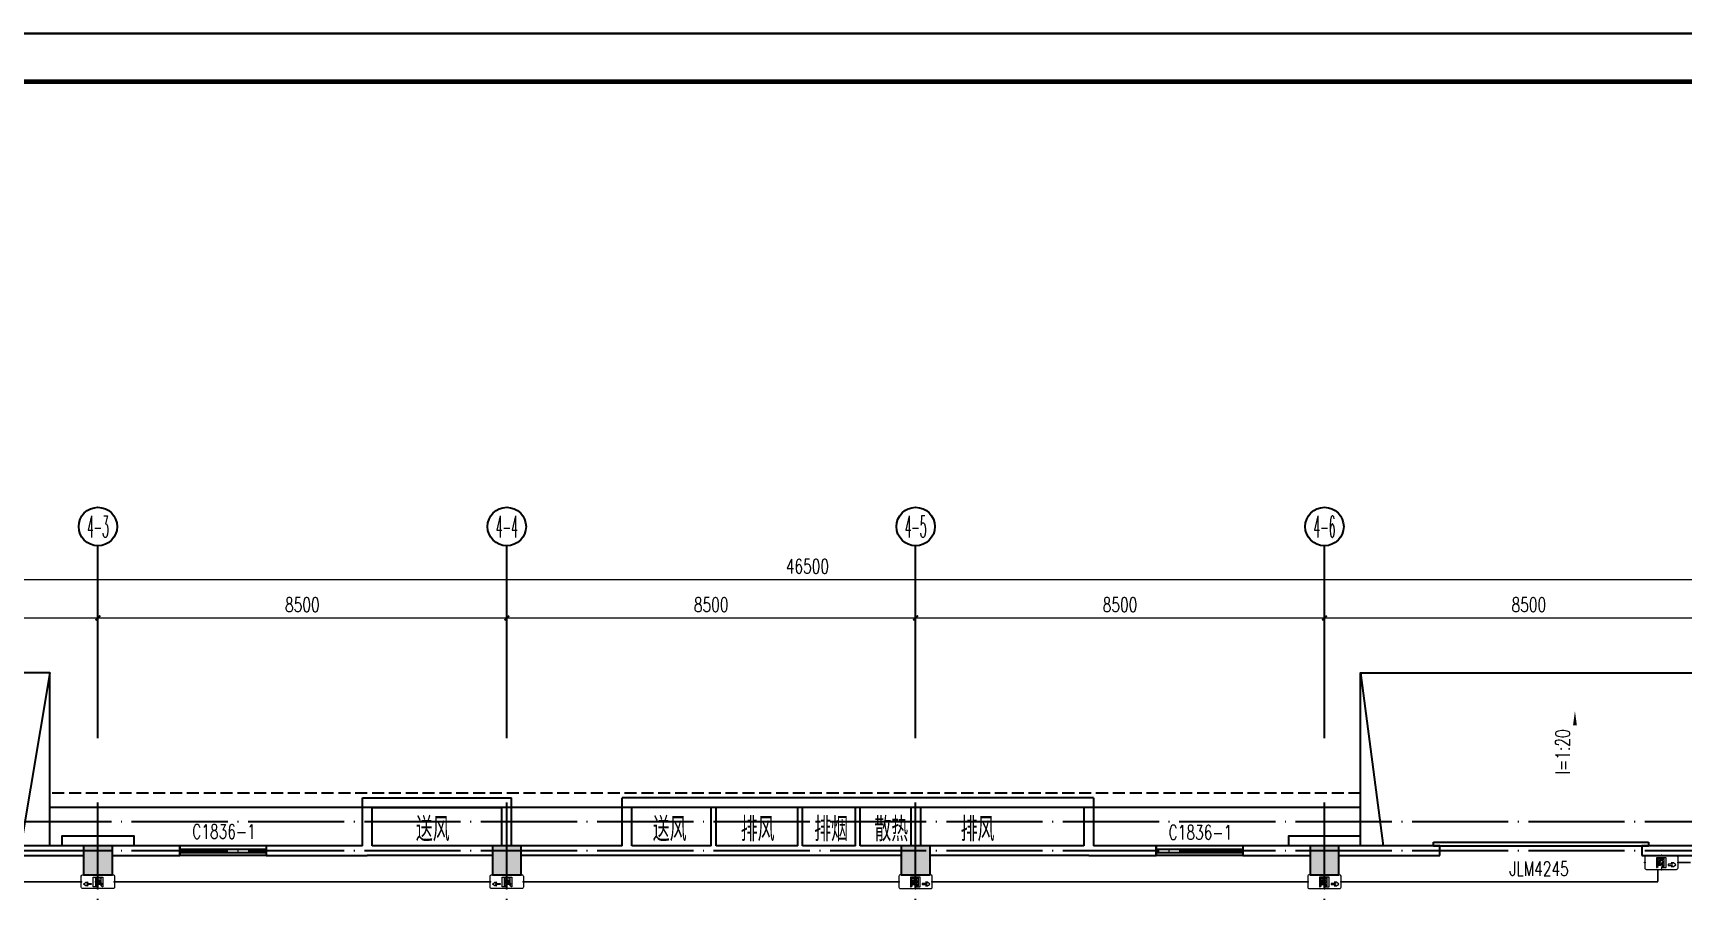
# Model space of a CAD drawing. Extents: x -124594 to 516503, y -3148 to 203159.
# Drawn here: x 26208 to 60512, y 117809 to 135789 of the extents above; entities that cross this region are included whole.
import ezdxf
from ezdxf.enums import TextEntityAlignment as Align

# ---------------------------------------------------------------- set-up
doc = ezdxf.new("R2010")
doc.units = 0
doc.header["$LTSCALE"] = 1000
doc.header["$MEASUREMENT"] = 0
doc.linetypes.add('DASH', pattern=[0.35, 0.25, -0.1])
doc.linetypes.add('DOTE', pattern=[2.42, 2, -0.2, 0.02, -0.2])
for name, color, linetype in [('AXIS', 3, 'Continuous'), ('AXIS_TEXT', 7, 'Continuous'), ('COLUMN', 9, 'Continuous'), ('DIM_SYMB', 3, 'Continuous'), ('EQUIP-消防', 3, 'Continuous'), ('J-AXIS-轴线', 1, 'DOTE'), ('J-DOOR-窗', 8, 'Continuous'), ('J-DOOR-门', 8, 'Continuous'), ('J-DRAN-地面及散水', 45, 'Continuous'), ('J-STAIR-楼梯', 142, 'Continuous'), ('J-WALL-墙体', 2, 'Continuous'), ('PUB_HATCH', 8, 'Continuous'), ('PUB_TEXT', 7, 'Continuous'), ('PUB_TITLE', 4, 'Continuous'), ('WINDOW_TEXT', 7, 'Continuous'), ('WIRE-应急', 1, 'DASH'), ('打印框线', 7, 'Continuous'), ('标准打印框线2025-06-19-05-44', 7, 'Continuous'), ('装饰柱', 7, 'Continuous')]:
    doc.layers.add(name, color=color, linetype=linetype)
doc.layers.add('建筑底图', color=8, linetype='Continuous', lineweight=5)
doc.styles.add('_TCH_AXIS', font='COMPLEX', dxfattribs={"bigfont": 'GBCBIG'})
doc.styles.add('_TCH_DIM', font='SIMPLEX', dxfattribs={"bigfont": 'GBCBIG'})
doc.styles.add('_TCH_DIM_T3', font='SIMPLEX', dxfattribs={"width": 0.705882, "bigfont": 'GBCBIG'})
doc.styles.add('_TCH_WINDOW', font='SIMPLEX', dxfattribs={"height": 3.5, "bigfont": 'GBCBIG'})
doc.styles.add('_TEL_DIM', font='SIMPLEX', dxfattribs={"width": 0.8, "height": 3.5, "bigfont": 'HZTXT'})
doc.styles.add('COMPLEX', font='COMPLEX')
doc.styles.add('HZ', font='simplex.shx', dxfattribs={"width": 0.7, "bigfont": 'hztxt.shx'})
doc.dimstyles.new('_TCH_ARCH&&100', dxfattribs={"dimtxt": 297.5, "dimasz": 100, "dimexe": 250, "dimexo": 300, "dimgap": 126.25, "dimtad": 1, "dimdec": 0, "dimzin": 0, "dimdsep": 46, "dimtxsty": '_TCH_DIM_T3', "dimblk": 'ARCHTICK', "dimcen": 0.09, "dimclrt": 7, "dimazin": 2, "dimtfac": 1, "dimtdec": 0, "dimtix": 1, "dimtmove": 2, "dimatfit": 3, "dimfxl": 1, "dimtolj": 1, "dimtzin": 0, "dimarcsym": 0})

# ---------------------------------------------------------------- blocks, each defined once
blk = doc.blocks.new('_AXISO')
blk.add_circle((0, 0), 0.5)
at = {"layer": 'AXIS_TEXT', "style": 'COMPLEX', "width": 1.041667}
blk.add_attdef('A', text='', height=0.56, dxfattribs=at).set_placement((-0.25, -0.28), (0.25, -0.28), align=Align.FIT)
blk = doc.blocks.new('_ArchTick')
at = {"color": 0, "linetype": 'ByBlock', "const_width": 0.4}
blk.add_lwpolyline([(-0.5, -0.5), (0.5, 0.5)], dxfattribs=at)
blk = doc.blocks.new('*D129')
at = {"layer": 'AXIS', "color": 0, "lineweight": -2, "transparency": 16777216}
for p, q in [((19058, 121430), (19058, 124680)), ((65558, 121430), (65558, 124680)), ((19058, 124430), (65558, 124430))]:
    blk.add_line(p, q, dxfattribs=at)
at = {"layer": 'Defpoints', "color": 0, "transparency": 16777216}
for p in [(65558, 124430), (19058, 121130), (65558, 121130)]:
    blk.add_point(p, dxfattribs=at)
at = {"layer": 'AXIS', "color": 0, "lineweight": -2, "transparency": 16777216, "xscale": 100, "yscale": 100, "zscale": 100, "rotation": 180}
blk.add_blockref('_ArchTick', (19058, 124430), dxfattribs=at)
at = {"layer": 'AXIS', "color": 0, "lineweight": -2, "transparency": 16777216, "xscale": 100, "yscale": 100, "zscale": 100}
blk.add_blockref('_ArchTick', (65558, 124430), dxfattribs=at)
at = {"layer": 'AXIS', "color": 7, "transparency": 16777216, "insert": (42308, 124705), "char_height": 297.5, "attachment_point": 5, "style": '_TCH_DIM_T3'}
blk.add_mtext('\\A1;46500', dxfattribs=at)
blk = doc.blocks.new('*D131')
at = {"layer": 'AXIS', "color": 0, "lineweight": -2, "transparency": 16777216}
for p, q in [((53058, 121430), (53058, 123880)), ((61558, 121430), (61558, 123880)), ((53058, 123630), (61558, 123630))]:
    blk.add_line(p, q, dxfattribs=at)
at = {"layer": 'Defpoints', "color": 0, "transparency": 16777216}
for p in [(61558, 123630), (53058, 121130), (61558, 121130)]:
    blk.add_point(p, dxfattribs=at)
at = {"layer": 'AXIS', "color": 0, "lineweight": -2, "transparency": 16777216, "xscale": 100, "yscale": 100, "zscale": 100, "rotation": 180}
blk.add_blockref('_ArchTick', (53058, 123630), dxfattribs=at)
at = {"layer": 'AXIS', "color": 0, "lineweight": -2, "transparency": 16777216, "xscale": 100, "yscale": 100, "zscale": 100}
blk.add_blockref('_ArchTick', (61558, 123630), dxfattribs=at)
at = {"layer": 'AXIS', "color": 7, "transparency": 16777216, "insert": (57308, 123905), "char_height": 297.5, "attachment_point": 5, "style": '_TCH_DIM_T3'}
blk.add_mtext('\\A1;8500', dxfattribs=at)
blk = doc.blocks.new('*D132')
at = {"layer": 'AXIS', "color": 0, "lineweight": -2, "transparency": 16777216}
for p, q in [((44558, 121430), (44558, 123880)), ((53058, 121430), (53058, 123880)), ((44558, 123630), (53058, 123630))]:
    blk.add_line(p, q, dxfattribs=at)
at = {"layer": 'Defpoints', "color": 0, "transparency": 16777216}
for p in [(53058, 123630), (44558, 121130), (53058, 121130)]:
    blk.add_point(p, dxfattribs=at)
at = {"layer": 'AXIS', "color": 0, "lineweight": -2, "transparency": 16777216, "xscale": 100, "yscale": 100, "zscale": 100, "rotation": 180}
blk.add_blockref('_ArchTick', (44558, 123630), dxfattribs=at)
at = {"layer": 'AXIS', "color": 0, "lineweight": -2, "transparency": 16777216, "xscale": 100, "yscale": 100, "zscale": 100}
blk.add_blockref('_ArchTick', (53058, 123630), dxfattribs=at)
at = {"layer": 'AXIS', "color": 7, "transparency": 16777216, "insert": (48808, 123905), "char_height": 297.5, "attachment_point": 5, "style": '_TCH_DIM_T3'}
blk.add_mtext('\\A1;8500', dxfattribs=at)
blk = doc.blocks.new('*D133')
at = {"layer": 'AXIS', "color": 0, "lineweight": -2, "transparency": 16777216}
for p, q in [((36058, 121430), (36058, 123880)), ((44558, 121430), (44558, 123880)), ((36058, 123630), (44558, 123630))]:
    blk.add_line(p, q, dxfattribs=at)
at = {"layer": 'Defpoints', "color": 0, "transparency": 16777216}
for p in [(44558, 123630), (36058, 121130), (44558, 121130)]:
    blk.add_point(p, dxfattribs=at)
at = {"layer": 'AXIS', "color": 0, "lineweight": -2, "transparency": 16777216, "xscale": 100, "yscale": 100, "zscale": 100, "rotation": 180}
blk.add_blockref('_ArchTick', (36058, 123630), dxfattribs=at)
at = {"layer": 'AXIS', "color": 0, "lineweight": -2, "transparency": 16777216, "xscale": 100, "yscale": 100, "zscale": 100}
blk.add_blockref('_ArchTick', (44558, 123630), dxfattribs=at)
at = {"layer": 'AXIS', "color": 7, "transparency": 16777216, "insert": (40308, 123905), "char_height": 297.5, "attachment_point": 5, "style": '_TCH_DIM_T3'}
blk.add_mtext('\\A1;8500', dxfattribs=at)
blk = doc.blocks.new('*D134')
at = {"layer": 'AXIS', "color": 0, "lineweight": -2, "transparency": 16777216}
for p, q in [((27558, 121430), (27558, 123880)), ((36058, 121430), (36058, 123880)), ((27558, 123630), (36058, 123630))]:
    blk.add_line(p, q, dxfattribs=at)
at = {"layer": 'Defpoints', "color": 0, "transparency": 16777216}
for p in [(36058, 123630), (27558, 121130), (36058, 121130)]:
    blk.add_point(p, dxfattribs=at)
at = {"layer": 'AXIS', "color": 0, "lineweight": -2, "transparency": 16777216, "xscale": 100, "yscale": 100, "zscale": 100, "rotation": 180}
blk.add_blockref('_ArchTick', (27558, 123630), dxfattribs=at)
at = {"layer": 'AXIS', "color": 0, "lineweight": -2, "transparency": 16777216, "xscale": 100, "yscale": 100, "zscale": 100}
blk.add_blockref('_ArchTick', (36058, 123630), dxfattribs=at)
at = {"layer": 'AXIS', "color": 7, "transparency": 16777216, "insert": (31808, 123905), "char_height": 297.5, "attachment_point": 5, "style": '_TCH_DIM_T3'}
blk.add_mtext('\\A1;8500', dxfattribs=at)
blk = doc.blocks.new('*D135')
at = {"layer": 'AXIS', "color": 0, "lineweight": -2, "transparency": 16777216}
for p, q in [((23058, 121430), (23058, 123880)), ((27558, 121430), (27558, 123880)), ((23058, 123630), (27558, 123630))]:
    blk.add_line(p, q, dxfattribs=at)
at = {"layer": 'Defpoints', "color": 0, "transparency": 16777216}
for p in [(27558, 123630), (23058, 121130), (27558, 121130)]:
    blk.add_point(p, dxfattribs=at)
at = {"layer": 'AXIS', "color": 0, "lineweight": -2, "transparency": 16777216, "xscale": 100, "yscale": 100, "zscale": 100, "rotation": 180}
blk.add_blockref('_ArchTick', (23058, 123630), dxfattribs=at)
at = {"layer": 'AXIS', "color": 0, "lineweight": -2, "transparency": 16777216, "xscale": 100, "yscale": 100, "zscale": 100}
blk.add_blockref('_ArchTick', (27558, 123630), dxfattribs=at)
at = {"layer": 'AXIS', "color": 7, "transparency": 16777216, "insert": (25308, 123905), "char_height": 297.5, "attachment_point": 5, "style": '_TCH_DIM_T3'}
blk.add_mtext('\\A1;4500', dxfattribs=at)
blk = doc.blocks.new('_FZH')
blk.add_lwpolyline([(-0.5, -0.5), (0.5, -0.5), (0.5, 0.5), (-0.5, 0.5)], close=True)
at = {"layer": 'PUB_HATCH'}
blk.add_solid([(-0.5, -0.5), (0.5, -0.5), (-0.5, 0.5), (0.5, 0.5)], dxfattribs=at)
blk = doc.blocks.new('$DorLib2D$00000126')
at = {"color": 0, "linetype": 'Continuous'}
for p, q in [((-0.532, 0.5), (-0.532, 0.9)), ((0.532, 0.9), (0.532, 0.5))]:
    blk.add_line(p, q, dxfattribs=at)
at = {"color": 0, "linetype": 'DASH'}
for p, q in [((-0.532, 0.9), (0.532, 0.9)), ((-0.532, 0.5), (0.532, 0.5))]:
    blk.add_line(p, q, dxfattribs=at)
blk = doc.blocks.new('$TCHSYS$WIN2D')
for p, q in [((-0.5, 0.5), (0.5, 0.5)), ((-0.5, 0.5), (-0.5, -0.5)), ((0.5, 0.5), (0.5, -0.5)), ((0.5, 0.167), (-0.5, 0.167)), ((0.5, -0.167), (-0.5, -0.167)), ((-0.5, -0.5), (0.5, -0.5))]:
    blk.add_line(p, q)
blk = doc.blocks.new('$equip_U$00000090(cyquan-PC)')
at = {"lineweight": 0}
blk.add_lwpolyline([(-0.658, 0), (0.658, 0, 0.414214), (0.72, 0.062), (0.72, 0.538, 0.414213), (0.658, 0.6), (-0.658, 0.6, 0.414214), (-0.72, 0.538, 0), (-0.72, 0.062, 0.414245), (-0.658, 0, 18481.445439)], format="xyb", dxfattribs=at)
for points in [[(-0.22, 0.08), (-0.204, 0.08), (-0.145, 0.122), (-0.145, 0.172), (-0.153, 0.172, -1), (-0.153, 0.231), (-0.145, 0.231), (-0.145, 0.499, 0.414214), (-0.147, 0.501), (-0.22, 0.501)], [(0.104, 0.325, 0.414214), (0.102, 0.327), (0.075, 0.327), (0.034, 0.375, 0.221695), (0.018, 0.383), (-0.073, 0.383, 0.235469), (-0.08, 0.379), (-0.132, 0.31, 1), (-0.098, 0.286), (-0.057, 0.341), (-0.046, 0.341, -0.542956), (-0.042, 0.335), (-0.07, 0.271, 0.096289), (-0.073, 0.258), (-0.074, 0.223), (-0.153, 0.223, 1), (-0.153, 0.181), (-0.05, 0.181, 0.404026), (-0.029, 0.201), (-0.027, 0.258, -0.774283), (-0.023, 0.259), (0.039, 0.138, 1), (0.08, 0.159), (0.019, 0.279), (0.031, 0.308, -0.554309), (0.038, 0.309), (0.057, 0.287, 0.221695), (0.062, 0.285), (0.102, 0.285, 0.414214), (0.104, 0.287)], [(0.102, 0.459, 0.414214), (0.104, 0.461), (0.104, 0.499, 0.414214), (0.102, 0.501), (-0.138, 0.501, 0.414214), (-0.14, 0.499), (-0.14, 0.461, 0.414214), (-0.138, 0.459)], [(-0.01, 0.08), (0.055, 0.08, 0.912194), (0.025, 0.109)], [(0.108, 0.499), (0.108, 0.122), (0.066, 0.08), (0.201, 0.08), (0.201, 0.501), (0.11, 0.501, 0.414214)], [(0.519, 0.119), (0.618, 0.201), (0.519, 0.284), (0.423, 0.284), (0.484, 0.233, -0.700208), (0.483, 0.229), (0.287, 0.229), (0.287, 0.174), (0.483, 0.174, -0.700208), (0.484, 0.17), (0.423, 0.119)]]:
    blk.add_lwpolyline(points, format="xyb", close=True, dxfattribs=at)
blk.add_circle((0.024, 0.421), 0.0295, dxfattribs=at)
for p in [(-0.72, 0.3), (0, 0.6), (0, 0), (0.72, 0.3)]:
    blk.add_point(p)
at = {"color": 7, "style": '_TEL_DIM', "flags": 1}
for tag in ['A', 'REMARK']:
    blk.add_attdef(tag, text='', height=0.00002, dxfattribs=at).set_placement((0, 0), align=Align.MIDDLE_CENTER)
blk = doc.blocks.new('$equip_U$00000079(OW7S4Z35Z8O8O2W)')
at = {"xscale": -1.59999999999984, "yscale": 1.59999999999984, "zscale": 1.59999999999984}
blk.add_blockref('$equip_U$00000090(cyquan-PC)', (0, 0), dxfattribs=at)
at = {"color": 7, "style": '_TEL_DIM', "flags": 1}
blk.add_attdef('A', text='', height=0.0000333, dxfattribs=at).set_placement((0, 0), align=Align.MIDDLE_CENTER)
blk = doc.blocks.new('DFDFFSDVG')
at = {"color": 8, "linetype": 'DASH'}
blk.add_lwpolyline([(48058.3, 118890.8), (48058.3, 119690.8), (44658.3, 119690.8), (44658.3, 118890.8)], close=True, dxfattribs=at)
at = {"layer": 'AXIS', "color": 8}
for p, q in [((27558.3, 121129.9), (27558.3, 125129.9)), ((36058.3, 121129.9), (36058.3, 125129.9)), ((44558.3, 121129.9), (44558.3, 125129.9)), ((53058.3, 121129.9), (53058.3, 125129.9))]:
    blk.add_line(p, q, dxfattribs=at)
at = {"layer": 'DIM_SYMB', "color": 8}
blk.add_lwpolyline([(58265.5, 120050.2, 0, 0, 0), (58265.5, 121697.6, 0, 80, 0), (58265.5, 121397.6, 0, 0, 0)], format="xyseb", dxfattribs=at)
at = {"layer": 'J-AXIS-轴线', "color": 8}
for p, q in [((27558.3, 93790.8), (27558.3, 119790.8)), ((36058.3, 93790.8), (36058.3, 119790.8)), ((44558.3, 93790.8), (44558.3, 119790.8)), ((53058.3, 93790.8), (53058.3, 119790.8)), ((66558.3, 119390.8), (18058.3, 119390.8)), ((66558.3, 118790.8), (18058.3, 118790.8))]:
    blk.add_line(p, q, dxfattribs=at)
at = {"layer": 'J-DRAN-地面及散水', "color": 8, "linetype": 'DASH'}
blk.add_lwpolyline([(53808.3, 119990.8), (26558.3, 119990.8)], dxfattribs=at)
at = {"layer": 'J-DRAN-地面及散水', "color": 8}
blk.add_lwpolyline([(53808.3, 119690.8), (26558.3, 119690.8)], dxfattribs=at)
at = {"layer": 'J-STAIR-楼梯', "color": 8}
for points in [[(26558.3, 118890.8), (26558.3, 122490.8), (19058.3, 122490.8), (18958.3, 122490.8), (18958.3, 119490.8)], [(26558.3, 122490.8), (25958.3, 118890.8)], [(53808.3, 118890.8), (53808.3, 122490.8), (65558.3, 122490.8), (65658.3, 122490.8), (65658.3, 119490.8)], [(53808.3, 122490.8), (54278.3, 118890.8)]]:
    blk.add_lwpolyline(points, dxfattribs=at)
at = {"layer": 'J-WALL-墙体', "color": 8}
for p, q in [((33058.3, 119890.8), (36158.3, 119890.8)), ((33058.3, 118890.8), (33058.3, 119890.8)), ((36158.3, 118890.8), (36158.3, 119890.8)), ((40358.3, 119890.8), (38458.3, 119890.8)), ((38458.3, 118890.8), (38458.3, 119890.8)), ((42158.3, 119890.8), (40358.3, 119890.8)), ((43358.3, 119890.8), (42158.3, 119890.8)), ((44558.3, 119890.8), (43358.3, 119890.8)), ((48258.3, 119890.8), (44558.3, 119890.8)), ((48258.3, 119890.8), (48258.3, 118890.8)), ((33258.3, 119690.8), (35958.3, 119690.8)), ((33258.3, 118890.8), (33258.3, 119690.8)), ((35958.3, 118890.8), (35958.3, 119690.8)), ((40308.3, 119690.8), (38658.3, 119690.8)), ((38658.3, 118890.8), (38658.3, 119690.8)), ((40308.3, 118890.8), (40308.3, 119690.8)), ((40408.3, 118890.8), (40408.3, 119690.8)), ((42108.3, 119690.8), (40408.3, 119690.8)), ((42108.3, 118890.8), (42108.3, 119690.8)), ((42208.3, 118890.8), (42208.3, 119690.8)), ((43308.3, 119690.8), (42208.3, 119690.8)), ((43308.3, 118890.8), (43308.3, 119690.8)), ((43408.3, 118890.8), (43408.3, 119690.8)), ((44458.3, 119690.8), (43408.3, 119690.8)), ((44458.3, 119690.8), (44458.3, 118890.8)), ((44658.3, 119690.8), (44658.3, 118890.8)), ((48058.3, 119690.8), (44658.3, 119690.8)), ((48058.3, 119690.8), (48058.3, 118890.8)), ((27258.3, 118890.8), (25708.3, 118890.8)), ((29258.3, 118890.8), (27858.3, 118890.8)), ((29258.3, 118690.8), (29258.3, 118890.8)), ((33058.3, 118890.8), (31058.3, 118890.8)), ((31058.3, 118890.8), (31058.3, 118690.8)), ((35758.3, 118890.8), (33258.3, 118890.8)), ((38458.3, 118890.8), (36358.3, 118890.8)), ((40308.3, 118890.8), (38658.3, 118890.8)), ((42108.3, 118890.8), (40408.3, 118890.8)), ((43308.3, 118890.8), (42208.3, 118890.8)), ((44258.3, 118890.8), (43408.3, 118890.8)), ((48058.3, 118890.8), (44858.3, 118890.8)), ((49558.3, 118890.8), (48258.3, 118890.8)), ((49558.3, 118690.8), (49558.3, 118890.8)), ((52758.3, 118890.8), (51358.3, 118890.8)), ((51358.3, 118890.8), (51358.3, 118690.8)), ((55458.3, 118890.8), (53358.3, 118890.8)), ((55458.3, 118690.8), (55458.3, 118890.8)), ((61258.3, 118890.8), (59658.3, 118890.8)), ((59658.3, 118890.8), (59658.3, 118690.8)), ((25708.3, 118690.8), (27258.3, 118690.8)), ((27858.3, 118690.8), (29258.3, 118690.8)), ((31058.3, 118690.8), (33158.3, 118690.8)), ((35758.3, 118690.8), (33158.3, 118690.8)), ((38558.3, 118690.8), (36358.3, 118690.8)), ((40358.3, 118690.8), (38558.3, 118690.8)), ((42158.3, 118690.8), (40358.3, 118690.8)), ((43358.3, 118690.8), (42158.3, 118690.8)), ((44258.3, 118690.8), (43358.3, 118690.8)), ((48158.3, 118690.8), (44858.3, 118690.8)), ((48158.3, 118690.8), (49558.3, 118690.8)), ((51358.3, 118690.8), (52758.3, 118690.8)), ((53358.3, 118690.8), (55458.3, 118690.8)), ((59658.3, 118690.8), (61258.3, 118690.8))]:
    blk.add_line(p, q, dxfattribs=at)
at = {"layer": '装饰柱', "color": 8}
for points in [[(28308.3, 118890.8), (28308.3, 119090.8), (26808.3, 119090.8), (26808.3, 118890.8)], [(53808.3, 118890.8), (53808.3, 119090.8), (52308.3, 119090.8), (52308.3, 118890.8)]]:
    blk.add_lwpolyline(points, dxfattribs=at)
at = {"layer": 'AXIS', "color": 8}
ref = blk.add_blockref('_AXISO', (27558.3, 125529.9), dxfattribs=dict(at, xscale=800, yscale=800, zscale=800))
ref.add_attrib('A', '4-3', dxfattribs={"layer": 'AXIS_TEXT', "color": 8, "height": 452.55, "style": '_TCH_AXIS', "width": 0.344262}).set_placement((27332.1, 125303.6), (27784.6, 125303.6), align=Align.FIT)
ref = blk.add_blockref('_AXISO', (36058.3, 125529.9), dxfattribs=dict(at, xscale=800, yscale=800, zscale=800))
ref.add_attrib('A', '4-4', dxfattribs={"layer": 'AXIS_TEXT', "color": 8, "height": 452.55, "style": '_TCH_AXIS', "width": 0.333333}).set_placement((35832.1, 125303.6), (36284.6, 125303.6), align=Align.FIT)
ref = blk.add_blockref('_AXISO', (44558.3, 125529.9), dxfattribs=dict(at, xscale=800, yscale=800, zscale=800))
ref.add_attrib('A', '4-5', dxfattribs={"layer": 'AXIS_TEXT', "color": 8, "height": 452.55, "style": '_TCH_AXIS', "width": 0.344262}).set_placement((44332.1, 125303.6), (44784.6, 125303.6), align=Align.FIT)
ref = blk.add_blockref('_AXISO', (53058.3, 125529.9), dxfattribs=dict(at, xscale=800, yscale=800, zscale=800))
ref.add_attrib('A', '4-6', dxfattribs={"layer": 'AXIS_TEXT', "color": 8, "height": 452.55, "style": '_TCH_AXIS', "width": 0.344262}).set_placement((52832.1, 125303.6), (53284.6, 125303.6), align=Align.FIT)
at = {"layer": 'COLUMN', "color": 8, "xscale": 600, "yscale": 600, "zscale": 600, "rotation": 90}
for p in [(27558.3, 118590.8), (36058.3, 118590.8), (44558.3, 118590.8), (53058.3, 118590.8)]:
    blk.add_blockref('_FZH', p, dxfattribs=at)
at = {"layer": 'J-DOOR-窗', "color": 8}
ref = blk.add_blockref('$TCHSYS$WIN2D', (30158.3, 118790.8), dxfattribs=dict(at, xscale=1800, yscale=-200, zscale=200, rotation=180))
ref.add_attrib('A', 'C1836-1', (29518.3, 119042), dxfattribs={"layer": 'WINDOW_TEXT', "color": 8, "height": 297.5, "style": '_TCH_WINDOW', "width": 0.705882})
ref = blk.add_blockref('$TCHSYS$WIN2D', (50458.3, 118790.8), dxfattribs=dict(at, xscale=1800, yscale=-200, zscale=200, rotation=180))
ref.add_attrib('A', 'C1836-1', (49818.3, 119023.8), dxfattribs={"layer": 'WINDOW_TEXT', "color": 8, "height": 297.5, "style": '_TCH_WINDOW', "width": 0.705882})
at = {"layer": 'J-DOOR-门', "color": 8}
ref = blk.add_blockref('$DorLib2D$00000126', (57558.3, 118790.8), dxfattribs=dict(at, xscale=-4200, yscale=-200, zscale=200, rotation=180))
ref.add_attrib('A', 'JLM4245', (56903.3, 118267), dxfattribs={"layer": 'WINDOW_TEXT', "color": 8, "height": 297.5, "style": '_TCH_WINDOW', "width": 0.705882})
at = {"layer": 'DIM_SYMB', "color": 7, "style": '_TCH_DIM', "width": 0.705882}
blk.add_text('I=1:20', height=297.5, rotation=90, dxfattribs=at).set_placement((58160.5, 120378.9))
at = {"layer": 'PUB_TEXT', "color": 8, "style": 'HZ', "width": 0.7}
for s, p in [('送风', (34169, 118987.5)), ('送风', (39094.5, 118987.5)), ('排风', (40923, 118987.5)), ('排烟', (42451.5, 118987.5)), ('散热', (43702.5, 118987.5)), ('排风', (45495.5, 118987.5))]:
    blk.add_text(s, height=500, dxfattribs=at).set_placement(p)
at = {"layer": 'AXIS', "color": 8}
for p1, p2, distance, picture, middle in [((19058.3, 121129.9), (65558.3, 121129.9), 3300, '*D129', (42308.3, 124704.9)), ((23058.3, 121129.9), (27558.3, 121129.9), 2500, '*D135', (25308.3, 123904.9)), ((27558.3, 121129.9), (36058.3, 121129.9), 2500, '*D134', (31808.3, 123904.9)), ((36058.3, 121129.9), (44558.3, 121129.9), 2500, '*D133', (40308.3, 123904.9)), ((44558.3, 121129.9), (53058.3, 121129.9), 2500, '*D132', (48808.3, 123904.9)), ((53058.3, 121129.9), (61558.3, 121129.9), 2500, '*D131', (57308.3, 123904.9))]:
    dim = blk.add_aligned_dim(p1=p1, p2=p2, distance=distance, dimstyle='_TCH_ARCH&&100', dxfattribs=at)
    dim.commit()
    dim.dimension.update_dxf_attribs({"geometry": picture, "text_midpoint": middle})

msp = doc.modelspace()

# ---------------------------------------------------------------- linework, layer by layer
at = {"layer": 'PUB_TITLE'}
msp.add_lwpolyline([(-2710, 76379), (81390, 76379), (81390, 135779), (-2710, 135779)], close=True, dxfattribs=at)
at = {"layer": 'PUB_TITLE', "const_width": 100}
msp.add_lwpolyline([(-210, 77379), (80390, 77379), (80390, 134779), (-210, 134779)], close=True, dxfattribs=at)
at = {"layer": 'WIRE-应急', "const_width": 35}
for points in [[(59991, 118147), (59991, 118403)], [(60672, 118547), (60409, 118547)], [(27213, 118147), (24992, 118147)], [(35713, 118147), (27904, 118147)], [(44213, 118147), (36404, 118147)], [(52713, 118147), (44904, 118147)], [(59991, 118147), (53404, 118147)]]:
    msp.add_lwpolyline(points, dxfattribs=at)
at = {"layer": '打印框线'}
msp.add_lwpolyline([(-2710, 76379), (-2710, 135779), (81390, 135779), (81390, 76379)], close=True, dxfattribs=at)
at = {"layer": '标准打印框线2025-06-19-05-44', "const_width": 20}
msp.add_lwpolyline([(-2710, 76379), (81390, 76379), (81390, 135779), (-2710, 135779)], close=True, dxfattribs=at)

# ---------------------------------------------------------------- block references
at = {"layer": 'EQUIP-消防', "yscale": 300, "zscale": 300}
for p, xscale in [((60064, 118403), -300), ((27558, 118003), 300), ((36058, 118003), 300), ((44558, 118003), -300), ((53058, 118003), -300)]:
    msp.add_blockref('$equip_U$00000079(OW7S4Z35Z8O8O2W)', p, dxfattribs=dict(at, xscale=xscale))
at = {"layer": '建筑底图'}
msp.add_blockref('DFDFFSDVG', (0, 0), dxfattribs=at)

doc.saveas('drawing.dxf')
